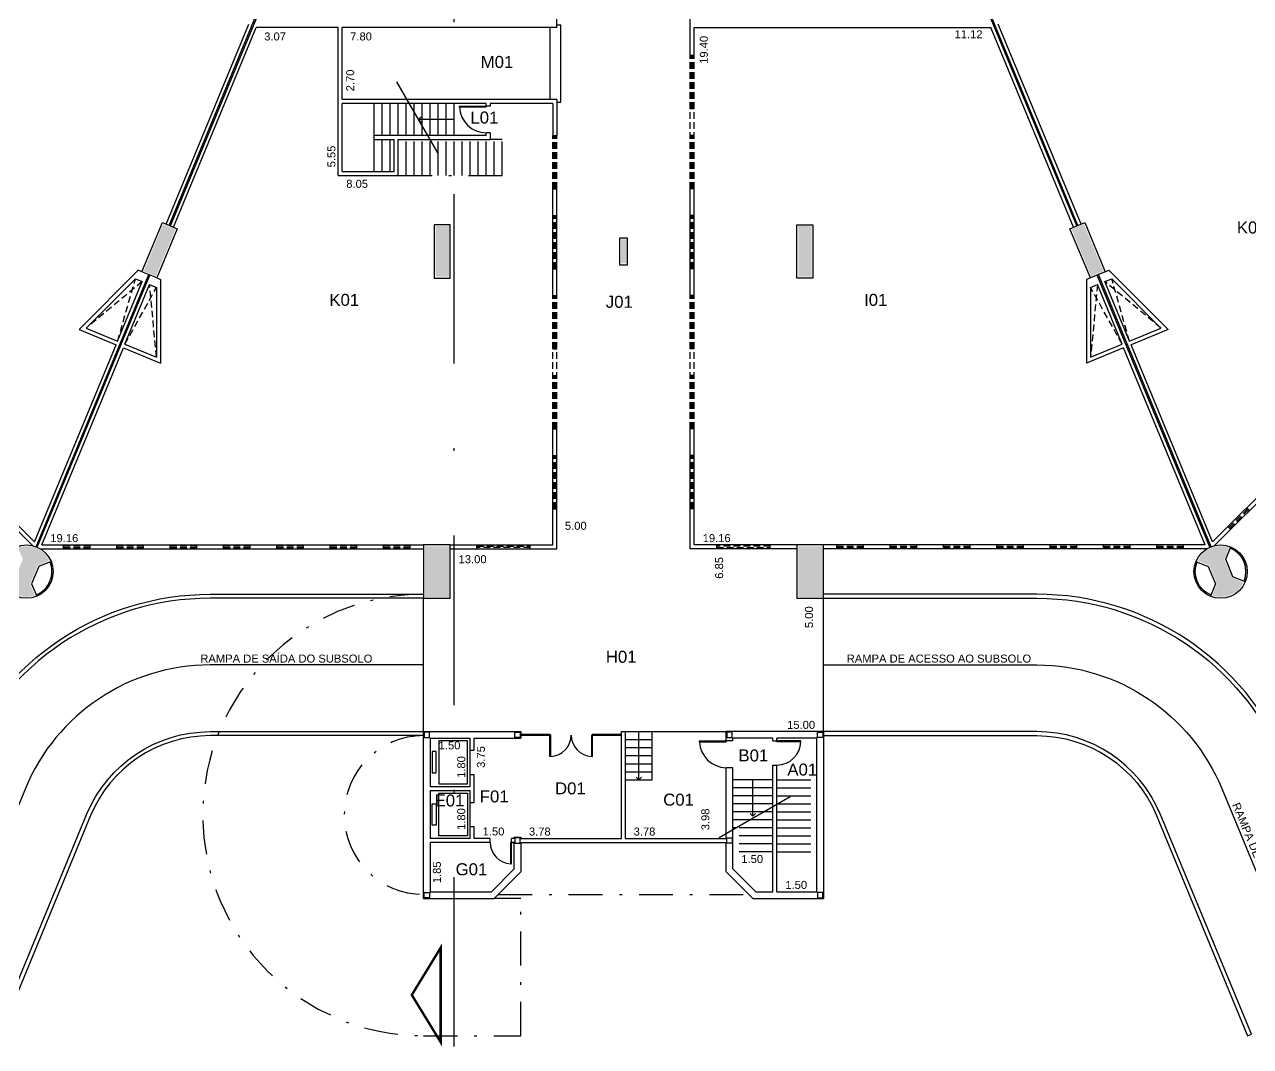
# Model space of a CAD drawing. Extents: x 308 to 539, y -42 to 210.
# Drawn here: x 411.25 to 457.21, y 62.73 to 101.04 of the extents above; entities that cross this region are included whole.
import ezdxf

# ---------------------------------------------------------------- set-up
doc = ezdxf.new("R2010")
doc.units = 0
doc.header["$LTSCALE"] = 2
doc.header["$PDMODE"] = 3
doc.linetypes.add('DASHDOT2', pattern=[12.7, 6.35, -3.175, 0, -3.175])
doc.linetypes.add('HIDDEN', pattern=[0.375, 0.25, -0.125])
doc.layers.get('0').update_dxf_attribs({"linetype": 'CONTINUOUS'})
doc.layers.get('DEFPOINTS').update_dxf_attribs({"linetype": 'CONTINUOUS'})
for name, color, linetype in [('02', 2, 'CONTINUOUS'), ('06', 6, 'CONTINUOUS'), ('DIVISÓRIAS-ARY', 2, 'CONTINUOUS'), ('ESQUADRIA-ALTA-ARY', 7, 'HIDDEN'), ('ESQUADRIA-ARY', 2, 'CONTINUOUS'), ('HACHURAS-ARY', 9, 'CONTINUOUS'), ('INDIC-CORTE-TBS', 4, 'DASHDOT2'), ('INDICAÇÕES-ARY', 2, 'CONTINUOUS'), ('PAREDE-ALTA-ARY', 1, 'CONTINUOUS'), ('PILAR-RED-ARY', 5, 'CONTINUOUS'), ('PILARES-PRINC-ARY', 5, 'CONTINUOUS'), ('PILARES-SECUND-ARY', 5, 'CONTINUOUS'), ('PROJ-COBERTURA-ARY', 7, 'DASHDOT2'), ('RAMPA-ARY', 2, 'CONTINUOUS'), ('RAMPA-INT-ARY', 7, 'CONTINUOUS'), ('RAMPA-PROJ-ARY', 7, 'HIDDEN'), ('TEXTO-PB-COR-ARY', 12, 'CONTINUOUS'), ('TEXTO-PB-COTAS-ARY', 12, 'CONTINUOUS')]:
    doc.layers.add(name, color=color, linetype=linetype)
doc.styles.add('ARIAL', font='arial.ttf', dxfattribs={"height": 0.5})
doc.styles.add('SEM_ESCALA', font='arial.ttf')
doc.dimstyles.new('DIMTIC100-ARY', dxfattribs={"dimtxt": 0.3, "dimasz": 0.12, "dimexe": 0.1, "dimexo": 0.15, "dimgap": 0.1, "dimtad": 1, "dimjust": 1, "dimtoh": 1, "dimrnd": 0.01, "dimzin": 0, "dimdsep": 46, "dimtxsty": 'SEM_ESCALA', "dimblk1": 'NONE', "dimblk2": 'NONE', "dimsah": 1, "dimcen": -0.1, "dimdle": 0.06, "dimse1": 1, "dimse2": 1, "dimsd1": 1, "dimsd2": 1, "dimclrd": 1, "dimclre": 1, "dimclrt": 2, "dimadec": 0, "dimazin": 0, "dimtfac": 1, "dimtix": 1, "dimtmove": 2, "dimatfit": 3, "dimldrblk": 'NONE', "dimfxl": 1, "dimtolj": 1, "dimtzin": 0, "dimarcsym": 0})

# ---------------------------------------------------------------- blocks, each defined once
blk = doc.blocks.new('*D46')
at = {"layer": 'DEFPOINTS', "color": 0, "linetype": 'ByBlock', "ltscale": 0.5}
for p in [(439.456, 68.53), (440.956, 68.53), (440.956, 68.53)]:
    blk.add_point(p, dxfattribs=at)
at = {"color": 2, "linetype": 'ByBlock', "ltscale": 0.5, "insert": (440.181, 68.783), "char_height": 0.3, "attachment_point": 5, "style": 'SEM_ESCALA'}
blk.add_mtext('\\A1;1.50', dxfattribs=at)
blk = doc.blocks.new('_NONE')
at = {"color": 0, "linetype": 'ByBlock', "ltscale": 0.5}
blk.add_circle((0, 0), 0.25, dxfattribs=at)
blk = doc.blocks.new('*D47')
at = {"layer": 'DEFPOINTS', "color": 0, "linetype": 'ByBlock', "ltscale": 0.5}
for p in [(437.806, 68.53), (439.306, 68.53), (439.306, 68.53)]:
    blk.add_point(p, dxfattribs=at)
at = {"color": 2, "linetype": 'ByBlock', "ltscale": 0.5, "insert": (438.531, 68.783), "char_height": 0.3, "attachment_point": 5, "style": 'SEM_ESCALA'}
blk.add_mtext('\\A1;1.50', dxfattribs=at)
blk = doc.blocks.new('*D48')
at = {"layer": 'DEFPOINTS', "color": 0, "linetype": 'ByBlock', "ltscale": 0.5}
for p in [(437.028, 74.505), (437.556, 74.505), (437.556, 70.53)]:
    blk.add_point(p, dxfattribs=at)
at = {"color": 2, "linetype": 'ByBlock', "ltscale": 0.5, "insert": (436.775, 71.24), "char_height": 0.3, "attachment_point": 5, "rotation": 90, "style": 'SEM_ESCALA'}
blk.add_mtext('\\A1;3.98', dxfattribs=at)
blk = doc.blocks.new('*D49')
at = {"layer": 'DEFPOINTS', "color": 0, "linetype": 'ByBlock', "ltscale": 0.5}
for p in [(433.781, 70.53), (437.556, 70.53), (437.556, 70.53)]:
    blk.add_point(p, dxfattribs=at)
at = {"color": 2, "linetype": 'ByBlock', "ltscale": 0.5, "insert": (434.491, 70.784), "char_height": 0.3, "attachment_point": 5, "style": 'SEM_ESCALA'}
blk.add_mtext('\\A1;3.78', dxfattribs=at)
blk = doc.blocks.new('*D50')
at = {"layer": 'DEFPOINTS', "color": 0, "linetype": 'ByBlock', "ltscale": 0.5}
for p in [(429.856, 70.53), (433.631, 70.53), (433.631, 70.53)]:
    blk.add_point(p, dxfattribs=at)
at = {"color": 2, "linetype": 'ByBlock', "ltscale": 0.5, "insert": (430.566, 70.784), "char_height": 0.3, "attachment_point": 5, "style": 'SEM_ESCALA'}
blk.add_mtext('\\A1;3.78', dxfattribs=at)
blk = doc.blocks.new('*D51')
at = {"layer": 'DEFPOINTS', "color": 0, "linetype": 'ByBlock', "ltscale": 0.5}
for p in [(440.206, 79.53), (440.206, 74.53), (440.914, 74.53)]:
    blk.add_point(p, dxfattribs=at)
at = {"color": 2, "linetype": 'ByBlock', "ltscale": 0.5, "insert": (440.661, 78.821), "char_height": 0.3, "attachment_point": 5, "rotation": 90, "style": 'SEM_ESCALA'}
blk.add_mtext('\\A1;5.00', dxfattribs=at)
blk = doc.blocks.new('*D52')
at = {"layer": 'DEFPOINTS', "color": 0, "linetype": 'ByBlock', "ltscale": 0.5}
for p in [(436.206, 81.38), (436.206, 74.53), (437.546, 74.53)]:
    blk.add_point(p, dxfattribs=at)
at = {"color": 2, "linetype": 'ByBlock', "ltscale": 0.5, "insert": (437.293, 80.669), "char_height": 0.3, "attachment_point": 5, "rotation": 90, "style": 'SEM_ESCALA'}
blk.add_mtext('\\A1;6.85', dxfattribs=at)
blk = doc.blocks.new('*D53')
at = {"layer": 'DEFPOINTS', "color": 0, "linetype": 'ByBlock', "ltscale": 0.5}
for p in [(440.206, 80.74), (427.206, 79.53), (440.206, 79.53)]:
    blk.add_point(p, dxfattribs=at)
at = {"color": 2, "linetype": 'ByBlock', "ltscale": 0.5, "insert": (428.047, 80.993), "char_height": 0.3, "attachment_point": 5, "style": 'SEM_ESCALA'}
blk.add_mtext('\\A1;13.00', dxfattribs=at)
blk = doc.blocks.new('*D54')
at = {"layer": 'DEFPOINTS', "color": 0, "linetype": 'ByBlock', "ltscale": 0.5}
for p in [(426.206, 74.53), (426.206, 74.53), (441.206, 74.53)]:
    blk.add_point(p, dxfattribs=at)
at = {"color": 2, "linetype": 'ByBlock', "ltscale": 0.5, "insert": (440.365, 74.783), "char_height": 0.3, "attachment_point": 5, "style": 'SEM_ESCALA'}
blk.add_mtext('\\A1;15.00', dxfattribs=at)
blk = doc.blocks.new('*D55')
at = {"layer": 'DEFPOINTS', "color": 0, "linetype": 'ByBlock', "ltscale": 0.5}
for p in [(436.206, 81.991), (431.206, 81.38), (436.206, 81.38)]:
    blk.add_point(p, dxfattribs=at)
at = {"color": 2, "linetype": 'ByBlock', "ltscale": 0.5, "insert": (431.915, 82.245), "char_height": 0.3, "attachment_point": 5, "style": 'SEM_ESCALA'}
blk.add_mtext('\\A1;5.00', dxfattribs=at)
blk = doc.blocks.new('*D56')
at = {"layer": 'DEFPOINTS', "color": 0, "linetype": 'ByBlock', "ltscale": 0.5}
for p in [(436.356, 81.53), (455.517, 81.53), (455.517, 81.53)]:
    blk.add_point(p, dxfattribs=at)
at = {"color": 2, "linetype": 'ByBlock', "ltscale": 0.5, "insert": (437.198, 81.783), "char_height": 0.3, "attachment_point": 5, "style": 'SEM_ESCALA'}
blk.add_mtext('\\A1;19.16', dxfattribs=at)
blk = doc.blocks.new('*D57')
at = {"layer": 'DEFPOINTS', "color": 0, "linetype": 'ByBlock', "ltscale": 0.5}
for p in [(436.356, 100.93), (436.356, 81.53), (436.972, 81.53)]:
    blk.add_point(p, dxfattribs=at)
at = {"color": 2, "linetype": 'ByBlock', "ltscale": 0.5, "insert": (436.718, 100.089), "char_height": 0.3, "attachment_point": 5, "rotation": 90, "style": 'SEM_ESCALA'}
blk.add_mtext('\\A1;19.40', dxfattribs=at)
blk = doc.blocks.new('*D58')
at = {"layer": 'DEFPOINTS', "color": 0, "linetype": 'ByBlock', "ltscale": 0.5}
for p in [(436.356, 100.93), (447.481, 100.93), (436.356, 100.419)]:
    blk.add_point(p, dxfattribs=at)
at = {"color": 2, "linetype": 'ByBlock', "ltscale": 0.5, "insert": (446.641, 100.669), "char_height": 0.3, "attachment_point": 5, "style": 'SEM_ESCALA'}
blk.add_mtext('\\A1;11.12', dxfattribs=at)
blk = doc.blocks.new('*D59')
at = {"layer": 'DEFPOINTS', "color": 0, "linetype": 'ByBlock', "ltscale": 0.5}
for p in [(423.156, 100.93), (423.712, 100.93), (423.156, 98.23)]:
    blk.add_point(p, dxfattribs=at)
at = {"color": 2, "linetype": 'ByBlock', "ltscale": 0.5, "insert": (423.459, 98.942), "char_height": 0.3, "attachment_point": 5, "rotation": 90, "style": 'SEM_ESCALA'}
blk.add_mtext('\\A1;2.70', dxfattribs=at)
blk = doc.blocks.new('*D60')
at = {"layer": 'DEFPOINTS', "color": 0, "linetype": 'ByBlock', "ltscale": 0.5}
for p in [(423.006, 100.93), (423.006, 100.93), (423.006, 95.38)]:
    blk.add_point(p, dxfattribs=at)
at = {"color": 2, "linetype": 'ByBlock', "ltscale": 0.5, "insert": (422.754, 96.091), "char_height": 0.3, "attachment_point": 5, "rotation": 90, "style": 'SEM_ESCALA'}
blk.add_mtext('\\A1;5.55', dxfattribs=at)
blk = doc.blocks.new('*D61')
at = {"layer": 'DEFPOINTS', "color": 0, "linetype": 'ByBlock', "ltscale": 0.5}
for p in [(419.931, 100.93), (423.006, 100.93), (423.006, 100.335)]:
    blk.add_point(p, dxfattribs=at)
at = {"color": 2, "linetype": 'ByBlock', "ltscale": 0.5, "insert": (420.641, 100.589), "char_height": 0.3, "attachment_point": 5, "style": 'SEM_ESCALA'}
blk.add_mtext('\\A1;3.07', dxfattribs=at)
blk = doc.blocks.new('*D62')
at = {"layer": 'DEFPOINTS', "color": 0, "linetype": 'ByBlock', "ltscale": 0.5}
for p in [(423.156, 100.93), (430.956, 100.93), (430.956, 100.335)]:
    blk.add_point(p, dxfattribs=at)
at = {"color": 2, "linetype": 'ByBlock', "ltscale": 0.5, "insert": (423.864, 100.589), "char_height": 0.3, "attachment_point": 5, "style": 'SEM_ESCALA'}
blk.add_mtext('\\A1;7.80', dxfattribs=at)
blk = doc.blocks.new('*D63')
at = {"layer": 'DEFPOINTS', "color": 0, "linetype": 'ByBlock', "ltscale": 0.5}
for p in [(423.006, 95.38), (431.056, 95.38), (431.056, 94.811)]:
    blk.add_point(p, dxfattribs=at)
at = {"color": 2, "linetype": 'ByBlock', "ltscale": 0.5, "insert": (423.717, 95.064), "char_height": 0.3, "attachment_point": 5, "style": 'SEM_ESCALA'}
blk.add_mtext('\\A1;8.05', dxfattribs=at)
blk = doc.blocks.new('*D64')
at = {"layer": 'DEFPOINTS', "color": 0, "linetype": 'ByBlock', "ltscale": 0.5}
for p in [(411.896, 81.53), (431.056, 81.53), (431.056, 81.53)]:
    blk.add_point(p, dxfattribs=at)
at = {"color": 2, "linetype": 'ByBlock', "ltscale": 0.5, "insert": (412.737, 81.783), "char_height": 0.3, "attachment_point": 5, "style": 'SEM_ESCALA'}
blk.add_mtext('\\A1;19.16', dxfattribs=at)
blk = doc.blocks.new('*D129')
at = {"layer": 'DEFPOINTS', "color": 0, "linetype": 'ByBlock', "ltscale": 0.5}
for p in [(416.608, 63.689), (416.608, 59.939), (416.608, 59.939)]:
    blk.add_point(p, dxfattribs=at)
at = {"color": 2, "linetype": 'ByBlock', "ltscale": 0.5, "insert": (416.355, 62.979), "char_height": 0.3, "attachment_point": 5, "rotation": 90, "style": 'SEM_ESCALA'}
blk.add_mtext('\\A1;3.75', dxfattribs=at)
blk = doc.blocks.new('*D128')
at = {"layer": 'DEFPOINTS', "color": 0, "linetype": 'ByBlock', "ltscale": 0.5}
for p in [(415.871, 61.727), (415.871, 59.927), (415.871, 59.927)]:
    blk.add_point(p, dxfattribs=at)
at = {"color": 2, "linetype": 'ByBlock', "ltscale": 0.5, "insert": (415.618, 60.651), "char_height": 0.3, "attachment_point": 5, "rotation": 90, "style": 'SEM_ESCALA'}
blk.add_mtext('\\A1;1.80', dxfattribs=at)
blk = doc.blocks.new('*D130')
at = {"layer": 'DEFPOINTS', "color": 0, "linetype": 'ByBlock', "ltscale": 0.5}
for p in [(414.958, 59.777), (414.958, 57.927), (414.958, 57.927)]:
    blk.add_point(p, dxfattribs=at)
at = {"color": 2, "linetype": 'ByBlock', "ltscale": 0.5, "insert": (414.705, 58.653), "char_height": 0.3, "attachment_point": 5, "rotation": 90, "style": 'SEM_ESCALA'}
blk.add_mtext('\\A1;1.85', dxfattribs=at)
blk = doc.blocks.new('*D126')
at = {"layer": 'DEFPOINTS', "color": 0, "linetype": 'ByBlock', "ltscale": 0.5}
for p in [(414.451, 63.158), (415.951, 62.649), (414.451, 60.749)]:
    blk.add_point(p, dxfattribs=at)
at = {"color": 2, "linetype": 'ByBlock', "ltscale": 0.5, "insert": (415.176, 63.411), "char_height": 0.3, "attachment_point": 5, "style": 'SEM_ESCALA'}
blk.add_mtext('\\A1;1.50', dxfattribs=at)
blk = doc.blocks.new('*D127')
at = {"layer": 'DEFPOINTS', "color": 0, "linetype": 'ByBlock', "ltscale": 0.5}
for p in [(415.871, 63.677), (415.871, 61.877), (415.871, 61.877)]:
    blk.add_point(p, dxfattribs=at)
at = {"color": 2, "linetype": 'ByBlock', "ltscale": 0.5, "insert": (415.618, 62.601), "char_height": 0.3, "attachment_point": 5, "rotation": 90, "style": 'SEM_ESCALA'}
blk.add_mtext('\\A1;1.80', dxfattribs=at)
blk = doc.blocks.new('*D131')
at = {"layer": 'DEFPOINTS', "color": 0, "linetype": 'ByBlock', "ltscale": 0.5}
for p in [(426.456, 73.761), (427.956, 73.253), (426.456, 71.353)]:
    blk.add_point(p, dxfattribs=at)
at = {"color": 2, "linetype": 'ByBlock', "ltscale": 0.5, "insert": (427.181, 74.014), "char_height": 0.3, "attachment_point": 5, "style": 'SEM_ESCALA'}
blk.add_mtext('\\A1;1.50', dxfattribs=at)

msp = doc.modelspace()

# ---------------------------------------------------------------- hatches: boundary and pattern name
at = {"layer": 'HACHURAS-ARY', "ltscale": 0.5}
for points in [[(416.903, 93.357), (416.441, 93.548), (415.714, 91.793), (416.176, 91.602)], [(427.156, 93.48), (426.656, 93.48), (426.656, 91.58), (427.156, 91.58)], [(440.756, 93.48), (440.256, 93.48), (440.256, 91.58), (440.756, 91.58)], [(450.971, 93.548), (450.51, 93.357), (451.237, 91.602), (451.699, 91.793)], [(433.806, 92.98), (433.606, 92.98), (433.606, 92.08), (433.806, 92.08)], [(411.743, 80.76), (412.176, 80.939, 0.383694), (411.002, 81.426), (411.182, 80.992), (410.895, 80.301), (410.462, 80.121, 0.383694), (411.636, 79.635), (411.456, 80.068)], [(427.156, 81.48), (426.256, 81.48), (426.256, 79.58), (427.156, 79.58)], [(441.156, 81.48), (440.256, 81.48), (440.256, 79.58), (441.156, 79.58)], [(456.23, 80.992), (456.41, 81.426, 0.383694), (455.236, 80.939), (455.669, 80.76), (455.956, 80.068), (455.776, 79.635, 0.383694), (456.95, 80.121), (456.517, 80.301)]]:
    msp.add_hatch(color=256, dxfattribs=at).paths.add_polyline_path(points)

# ---------------------------------------------------------------- linework, layer by layer
at = {"layer": '02'}
for p, q in [((427.956, 72.93), (427.956, 73.83)), ((427.956, 70.98), (427.956, 71.88))]:
    msp.add_line(p, q, dxfattribs=at)
for points in [[(426.781, 72.58), (427.856, 72.58), (427.856, 74.181), (426.781, 74.181)], [(426.531, 72.981), (426.681, 72.981), (426.681, 73.781), (426.531, 73.781)], [(426.781, 72.23), (427.856, 72.23), (427.856, 70.63), (426.781, 70.63)], [(426.531, 71.83), (426.681, 71.83), (426.681, 71.03), (426.531, 71.03)]]:
    msp.add_lwpolyline(points, close=True, dxfattribs=at)
at = {"layer": '06', "ltscale": 0.5}
for p, q in [((426.022, 97.479), (426.121, 97.578)), ((426.022, 97.479), (426.121, 97.38)), ((434.281, 72.73), (434.182, 72.829)), ((434.281, 72.73), (434.38, 72.829)), ((438.556, 71.357), (438.457, 71.456)), ((438.556, 71.357), (438.655, 71.456))]:
    msp.add_line(p, q, dxfattribs=at)
at = {"layer": 'DIVISÓRIAS-ARY'}
for p, q in [((430.956, 98.23), (430.956, 100.93)), ((431.206, 101.03), (431.356, 101.03)), ((431.356, 98.13), (431.356, 101.03)), ((427.557, 97.98), (428.556, 97.98)), ((427.557, 97.95), (427.557, 97.98)), ((427.557, 97.95), (428.556, 97.95)), ((428.556, 97.95), (428.556, 97.98)), ((431.206, 98.13), (431.356, 98.13)), ((430.944, 73.601), (430.944, 74.43)), ((430.974, 74.4), (430.944, 74.4)), ((430.974, 73.601), (430.974, 74.4)), ((432.514, 73.601), (432.514, 74.4)), ((432.514, 74.4), (432.544, 74.4)), ((432.544, 73.601), (432.544, 74.43)), ((436.557, 74.18), (437.556, 74.18)), ((436.557, 74.15), (436.557, 74.18)), ((436.557, 74.15), (437.556, 74.15)), ((437.556, 74.15), (437.556, 74.18)), ((440.356, 74.18), (439.456, 74.18)), ((439.456, 74.15), (439.456, 74.18)), ((440.356, 74.15), (439.456, 74.15)), ((440.356, 74.15), (440.356, 74.18)), ((430.974, 73.601), (430.944, 73.601)), ((432.514, 73.601), (432.544, 73.601)), ((429.476, 70.38), (429.506, 70.38)), ((429.476, 69.581), (429.476, 70.38)), ((429.506, 69.581), (429.506, 70.38)), ((429.476, 69.581), (429.506, 69.581))]:
    msp.add_line(p, q, dxfattribs=at)
at = {"layer": 'DIVISÓRIAS-ARY', "color": 7, "ltscale": 0.5}
for centre, radius, start, end in [((428.556, 97.98), 1, 181.7191, 270), ((430.944, 74.4), 0.8, 272.1491, 360), ((432.544, 74.4), 0.8, 180, 267.8509), ((437.556, 74.18), 1, 181.7191, 270), ((439.456, 74.18), 0.9, 270, 358.0898), ((429.506, 70.38), 0.8, 180, 267.8509)]:
    msp.add_arc(centre, radius, start, end, dxfattribs=at)
at = {"layer": 'ESQUADRIA-ALTA-ARY', "ltscale": 0.5}
for p, q in [((436.206, 94.88), (436.206, 99.88)), ((436.256, 97.88), (436.256, 99.88)), ((436.306, 97.88), (436.306, 99.88)), ((436.356, 94.88), (436.356, 99.88)), ((436.356, 97.88), (436.206, 97.88)), ((431.056, 94.88), (431.056, 96.88)), ((431.106, 94.88), (431.106, 96.88)), ((431.156, 94.88), (431.156, 96.88)), ((431.206, 94.88), (431.206, 96.88)), ((436.356, 96.88), (436.206, 96.88)), ((436.256, 94.88), (436.256, 96.88)), ((436.306, 94.88), (436.306, 96.88)), ((431.056, 93.88), (431.206, 93.88)), ((431.106, 91.88), (431.106, 93.88)), ((431.156, 91.88), (431.156, 93.88)), ((436.356, 93.88), (436.206, 93.88)), ((436.256, 91.88), (436.256, 93.88)), ((436.306, 91.88), (436.306, 93.88)), ((431.056, 91.88), (431.206, 91.88)), ((436.356, 91.88), (436.206, 91.88)), ((431.056, 85.88), (431.056, 90.88)), ((431.106, 88.88), (431.106, 90.88)), ((431.156, 88.88), (431.156, 90.88)), ((431.206, 85.88), (431.206, 90.88)), ((436.206, 85.88), (436.206, 90.88)), ((436.256, 88.88), (436.256, 90.88)), ((436.306, 88.88), (436.306, 90.88)), ((436.356, 85.88), (436.356, 90.88)), ((431.056, 88.88), (431.206, 88.88)), ((436.356, 88.88), (436.206, 88.88)), ((431.056, 87.88), (431.206, 87.88)), ((431.106, 85.88), (431.106, 87.88)), ((431.156, 85.88), (431.156, 87.88)), ((436.356, 87.88), (436.206, 87.88)), ((436.256, 85.88), (436.256, 87.88)), ((436.306, 85.88), (436.306, 87.88)), ((431.056, 84.88), (431.206, 84.88)), ((431.106, 82.88), (431.106, 84.88)), ((431.156, 82.88), (431.156, 84.88)), ((436.356, 84.88), (436.206, 84.88)), ((436.256, 82.88), (436.256, 84.88)), ((436.306, 82.88), (436.306, 84.88)), ((431.056, 82.88), (431.206, 82.88)), ((436.356, 82.88), (436.206, 82.88)), ((457.109, 82.89), (456.402, 82.183)), ((456.437, 82.147), (457.145, 82.854)), ((457.18, 82.819), (457.074, 82.925)), ((456.473, 82.112), (456.367, 82.218)), ((412.706, 81.38), (412.706, 81.53)), ((413.706, 81.48), (412.706, 81.48)), ((412.706, 81.43), (413.706, 81.43)), ((413.706, 81.38), (413.706, 81.53)), ((414.706, 81.38), (414.706, 81.53)), ((415.706, 81.48), (414.706, 81.48)), ((414.706, 81.43), (415.706, 81.43)), ((415.706, 81.38), (415.706, 81.53)), ((416.706, 81.38), (416.706, 81.53)), ((417.706, 81.48), (416.706, 81.48)), ((416.706, 81.43), (417.706, 81.43)), ((417.706, 81.38), (417.706, 81.53)), ((418.706, 81.38), (418.706, 81.53)), ((419.706, 81.48), (418.706, 81.48)), ((418.706, 81.43), (419.706, 81.43)), ((419.706, 81.38), (419.706, 81.53)), ((420.706, 81.38), (420.706, 81.53)), ((421.706, 81.48), (420.706, 81.48)), ((420.706, 81.43), (421.706, 81.43)), ((421.706, 81.38), (421.706, 81.53)), ((422.706, 81.38), (422.706, 81.53)), ((423.706, 81.48), (422.706, 81.48)), ((422.706, 81.43), (423.706, 81.43)), ((423.706, 81.38), (423.706, 81.53)), ((424.706, 81.38), (424.706, 81.53)), ((425.706, 81.48), (424.706, 81.48)), ((424.706, 81.43), (425.706, 81.43)), ((425.706, 81.38), (425.706, 81.53)), ((428.206, 81.38), (428.206, 81.53)), ((428.206, 81.48), (430.206, 81.48)), ((430.206, 81.43), (428.206, 81.43)), ((430.206, 81.38), (430.206, 81.53)), ((437.206, 81.38), (437.206, 81.53)), ((439.206, 81.48), (437.206, 81.48)), ((437.206, 81.43), (439.206, 81.43)), ((439.206, 81.38), (439.206, 81.53)), ((441.706, 81.38), (441.706, 81.53)), ((441.706, 81.48), (442.706, 81.48)), ((442.706, 81.43), (441.706, 81.43)), ((442.706, 81.38), (442.706, 81.53)), ((443.706, 81.38), (443.706, 81.53)), ((443.706, 81.48), (444.706, 81.48)), ((444.706, 81.43), (443.706, 81.43)), ((444.706, 81.38), (444.706, 81.53)), ((445.706, 81.38), (445.706, 81.53)), ((445.706, 81.48), (446.706, 81.48)), ((446.706, 81.43), (445.706, 81.43)), ((446.706, 81.38), (446.706, 81.53)), ((447.706, 81.38), (447.706, 81.53)), ((447.706, 81.48), (448.706, 81.48)), ((448.706, 81.43), (447.706, 81.43)), ((448.706, 81.38), (448.706, 81.53)), ((449.706, 81.38), (449.706, 81.53)), ((449.706, 81.48), (450.706, 81.48)), ((450.706, 81.43), (449.706, 81.43)), ((450.706, 81.38), (450.706, 81.53)), ((451.706, 81.38), (451.706, 81.53)), ((451.706, 81.48), (452.706, 81.48)), ((452.706, 81.43), (451.706, 81.43)), ((452.706, 81.38), (452.706, 81.53)), ((453.706, 81.38), (453.706, 81.53)), ((453.706, 81.48), (454.706, 81.48)), ((454.706, 81.43), (453.706, 81.43)), ((454.706, 81.38), (454.706, 81.53))]:
    msp.add_line(p, q, dxfattribs=at)
at = {"layer": 'ESQUADRIA-ARY', "ltscale": 0.5}
for p, q in [((429.856, 74.43), (430.944, 74.43)), ((429.856, 74.4), (430.944, 74.4)), ((432.544, 74.43), (433.631, 74.43)), ((432.544, 74.4), (433.631, 74.4))]:
    msp.add_line(p, q, dxfattribs=at)
at = {"layer": 'INDIC-CORTE-TBS', "ltscale": 0.5}
msp.add_line((427.35, 62.729), (427.35, 206.296), dxfattribs=at)
at = {"layer": 'INDIC-CORTE-TBS', "linetype": 'Continuous', "ltscale": 0.5, "const_width": 0.0899}
msp.add_lwpolyline([(426.85, 66.432), (425.767, 64.66), (426.85, 62.889)], close=True, dxfattribs=at)
at = {"layer": 'INDICAÇÕES-ARY'}
for p, q in [((425.188, 98.895), (426.726, 96.23)), ((437.292, 70.562), (439.956, 72.101))]:
    msp.add_line(p, q, dxfattribs=at)
at = {"layer": 'INDICAÇÕES-ARY', "ltscale": 0.5}
for p, q in [((427.356, 97.48), (426.023, 97.48)), ((434.281, 72.73), (434.281, 74.53)), ((438.556, 71.357), (438.556, 72.73))]:
    msp.add_line(p, q, dxfattribs=at)
at = {"layer": 'PAREDE-ALTA-ARY'}
for p, q in [((416.668, 93.508), (421.048, 104.084)), ((416.714, 93.489), (421.095, 104.065)), ((450.698, 93.489), (446.318, 104.065)), ((450.744, 93.508), (446.364, 104.084)), ((431.206, 100.93), (431.206, 103.78)), ((436.206, 99.88), (436.206, 103.78)), ((416.552, 93.556), (419.654, 101.045)), ((416.83, 93.441), (419.931, 100.93)), ((423.006, 100.93), (419.931, 100.93)), ((423.006, 95.38), (423.006, 100.93)), ((423.156, 98.23), (423.156, 100.93)), ((431.206, 100.93), (423.156, 100.93)), ((436.356, 99.88), (436.356, 100.93)), ((436.356, 100.93), (447.481, 100.93)), ((450.583, 93.441), (447.481, 100.93)), ((450.86, 93.556), (447.758, 101.045)), ((436.356, 99.88), (436.206, 99.88)), ((431.206, 98.23), (423.156, 98.23)), ((423.156, 95.53), (423.156, 98.08)), ((428.556, 98.08), (423.156, 98.08)), ((428.556, 97.98), (428.556, 98.08)), ((428.706, 97.98), (428.556, 97.98)), ((428.706, 98.08), (428.706, 97.98)), ((431.056, 98.08), (428.706, 98.08)), ((431.056, 98.08), (431.056, 96.88)), ((431.206, 98.23), (431.206, 96.88)), ((428.556, 96.88), (424.356, 96.88)), ((424.356, 96.73), (424.356, 96.88)), ((424.356, 96.73), (425.106, 96.73)), ((425.106, 95.53), (425.106, 96.73)), ((425.256, 96.73), (428.706, 96.73)), ((425.256, 95.38), (425.256, 96.73)), ((428.556, 96.88), (428.556, 96.98)), ((428.706, 96.98), (428.556, 96.98)), ((428.706, 96.98), (428.706, 96.73)), ((431.056, 96.88), (431.206, 96.88)), ((423.006, 95.38), (425.256, 95.38)), ((423.156, 95.53), (425.106, 95.53)), ((431.056, 90.88), (431.056, 94.88)), ((431.056, 94.88), (431.206, 94.88)), ((431.206, 90.88), (431.206, 94.88)), ((436.206, 90.88), (436.206, 94.88)), ((436.356, 94.88), (436.206, 94.88)), ((436.356, 90.88), (436.356, 94.88)), ((401.394, 91.658), (411.548, 81.504)), ((411.619, 81.645), (401.5, 91.764)), ((411.679, 81.463), (415.902, 91.661)), ((411.725, 81.444), (415.949, 91.642)), ((415.508, 91.824), (413.292, 89.607)), ((415.404, 91.507), (413.557, 89.66)), ((415.404, 91.507), (415.66, 91.401)), ((415.648, 91.766), (415.508, 91.824)), ((416.203, 91.536), (416.343, 91.478)), ((416.343, 91.478), (416.343, 88.344)), ((451.21, 91.536), (451.069, 91.478)), ((451.069, 91.478), (451.069, 88.344)), ((455.687, 81.444), (451.464, 91.642)), ((455.734, 81.463), (451.51, 91.661)), ((451.753, 91.401), (452.009, 91.507)), ((451.764, 91.766), (451.904, 91.824)), ((451.904, 91.824), (454.121, 89.607)), ((452.009, 91.507), (453.856, 89.66)), ((455.794, 81.645), (465.913, 91.764)), ((466.019, 91.658), (455.865, 81.504)), ((414.736, 89.171), (415.66, 91.401)), ((415.013, 89.057), (415.937, 91.286)), ((415.937, 91.286), (416.193, 91.18)), ((416.193, 91.18), (416.193, 88.568)), ((451.219, 91.18), (451.475, 91.286)), ((451.219, 91.18), (451.219, 88.568)), ((452.399, 89.057), (451.475, 91.286)), ((452.676, 89.171), (451.753, 91.401)), ((431.056, 90.88), (431.206, 90.88)), ((436.356, 90.88), (436.206, 90.88)), ((413.557, 89.66), (414.736, 89.171)), ((452.676, 89.171), (453.856, 89.66)), ((413.292, 89.607), (414.679, 89.033)), ((454.121, 89.607), (452.734, 89.033)), ((411.619, 81.645), (414.679, 89.033)), ((411.896, 81.53), (414.956, 88.918)), ((414.956, 88.918), (416.343, 88.344)), ((415.013, 89.057), (416.193, 88.568)), ((452.456, 88.918), (451.069, 88.344)), ((451.219, 88.568), (452.399, 89.057)), ((455.517, 81.53), (452.456, 88.918)), ((455.794, 81.645), (452.734, 89.033)), ((431.056, 81.53), (431.056, 85.88)), ((431.056, 85.88), (431.206, 85.88)), ((431.206, 81.38), (431.206, 85.88)), ((436.206, 81.38), (436.206, 85.88)), ((436.356, 85.88), (436.206, 85.88)), ((436.356, 81.53), (436.356, 85.88)), ((411.846, 81.38), (426.206, 81.38)), ((411.896, 81.53), (426.206, 81.53)), ((427.206, 81.53), (431.056, 81.53)), ((427.206, 81.38), (431.206, 81.38)), ((440.206, 81.38), (436.206, 81.38)), ((440.206, 81.53), (436.356, 81.53)), ((455.517, 81.53), (441.206, 81.53)), ((455.566, 81.38), (441.206, 81.38)), ((426.206, 68.28), (426.206, 74.53)), ((426.206, 74.53), (429.856, 74.53)), ((429.856, 74.53), (429.856, 74.28)), ((441.206, 74.53), (437.556, 74.53)), ((437.556, 74.18), (437.556, 74.53)), ((441.206, 74.53), (441.206, 68.28)), ((426.456, 74.28), (426.456, 72.48)), ((426.456, 74.28), (427.956, 74.28)), ((427.956, 73.83), (427.956, 74.28)), ((428.106, 74.28), (429.856, 74.28)), ((428.106, 73.83), (428.106, 74.28)), ((437.806, 74.18), (437.556, 74.18)), ((437.806, 74.18), (437.806, 74.28)), ((439.306, 74.28), (437.806, 74.28)), ((439.306, 74.18), (439.306, 74.28)), ((439.306, 74.18), (439.456, 74.18)), ((439.456, 74.18), (439.456, 74.28)), ((440.956, 74.28), (439.456, 74.28)), ((440.956, 68.53), (440.956, 74.28)), ((427.956, 73.83), (428.106, 73.83)), ((428.106, 73.83), (428.106, 73.98)), ((437.806, 73.18), (437.556, 73.18)), ((437.556, 70.53), (437.556, 73.18)), ((437.806, 69.384), (437.806, 73.18)), ((439.306, 68.53), (439.306, 73.28)), ((439.306, 73.28), (439.456, 73.28)), ((439.456, 68.53), (439.456, 73.28)), ((427.956, 72.48), (427.956, 72.93)), ((427.956, 72.93), (428.106, 72.93)), ((428.106, 71.88), (428.106, 72.93)), ((428.106, 71.88), (428.106, 72.93)), ((426.456, 72.48), (427.956, 72.48)), ((426.456, 72.33), (426.456, 70.53)), ((426.456, 72.33), (427.956, 72.33)), ((427.956, 71.88), (427.956, 72.33)), ((427.956, 71.88), (428.106, 71.88)), ((427.956, 70.53), (427.956, 70.98)), ((427.956, 70.98), (428.106, 70.98)), ((428.106, 70.53), (428.106, 70.98)), ((427.956, 70.53), (426.456, 70.53)), ((426.456, 70.38), (426.456, 68.53)), ((428.706, 70.38), (426.456, 70.38)), ((428.706, 70.53), (428.106, 70.53)), ((428.706, 70.38), (428.706, 70.53)), ((429.606, 70.53), (429.506, 70.53)), ((429.506, 70.38), (429.506, 70.53)), ((429.506, 70.38), (429.606, 70.38)), ((429.606, 70.38), (429.506, 70.38)), ((429.606, 70.58), (429.856, 70.58)), ((429.606, 70.53), (429.606, 70.58)), ((429.606, 69.384), (429.606, 70.38)), ((429.856, 70.58), (429.856, 70.53)), ((429.856, 70.53), (433.631, 70.53)), ((429.856, 70.38), (437.556, 70.38)), ((429.856, 70.38), (429.856, 69.28)), ((433.781, 70.53), (437.556, 70.53)), ((437.556, 69.28), (437.556, 70.38)), ((429.606, 69.384), (428.753, 68.53)), ((428.856, 68.28), (429.856, 69.28)), ((437.556, 69.28), (438.556, 68.28)), ((437.806, 69.384), (438.66, 68.53)), ((426.456, 68.53), (428.753, 68.53)), ((438.66, 68.53), (439.306, 68.53)), ((439.456, 68.53), (440.956, 68.53)), ((426.206, 68.28), (428.856, 68.28)), ((438.556, 68.28), (441.206, 68.28))]:
    msp.add_line(p, q, dxfattribs=at)
at = {"layer": 'PAREDE-ALTA-ARY', "ltscale": 0.5}
for p, q in [((433.631, 70.53), (433.631, 74.53)), ((433.631, 74.53), (433.781, 74.53)), ((433.781, 70.53), (433.781, 74.53))]:
    msp.add_line(p, q, dxfattribs=at)
at = {"layer": 'PILAR-RED-ARY'}
for points in [[(457.017, 80.148), (456.555, 80.339), (456.284, 80.992), (456.476, 81.454)], [(412.243, 80.913), (411.781, 80.722), (411.51, 80.068), (411.702, 79.606)], [(455.169, 80.913), (455.631, 80.722), (455.902, 80.068), (455.71, 79.606)]]:
    msp.add_lwpolyline(points, dxfattribs=at)
for points in [[(411.683, 79.653, 0.414214), (412.197, 80.894, 0.414214)], [(455.73, 79.653, -0.414214), (455.215, 80.894, -0.414214)]]:
    msp.add_lwpolyline(points, format="xyb", dxfattribs=at)
for centre in [(411.319, 80.53), (456.093, 80.53)]:
    msp.add_circle(centre, 1, dxfattribs=at)
msp.add_arc((456.093, 80.53), 0.95, 337.5, 67.5, dxfattribs=at)
at = {"layer": 'PILARES-PRINC-ARY'}
for points in [[(416.203, 91.536), (415.648, 91.766), (416.414, 93.614), (416.968, 93.384)], [(426.606, 91.53), (427.206, 91.53), (427.206, 93.53), (426.606, 93.53)], [(440.806, 91.53), (440.206, 91.53), (440.206, 93.53), (440.806, 93.53)], [(451.764, 91.766), (451.21, 91.536), (450.444, 93.384), (450.998, 93.614)], [(433.856, 92.03), (433.856, 93.03), (433.556, 93.03), (433.556, 92.03)], [(426.206, 79.53), (427.206, 79.53), (427.206, 81.53), (426.206, 81.53)], [(440.206, 79.53), (441.206, 79.53), (441.206, 81.53), (440.206, 81.53)]]:
    msp.add_lwpolyline(points, close=True, dxfattribs=at)
at = {"layer": 'PILARES-SECUND-ARY'}
for points in [[(426.431, 74.505), (426.231, 74.505), (426.231, 74.305), (426.431, 74.305)], [(429.631, 74.505), (429.831, 74.505), (429.831, 74.305), (429.631, 74.305)], [(437.781, 74.505), (437.581, 74.505), (437.581, 74.305), (437.781, 74.305)], [(440.981, 74.505), (441.181, 74.505), (441.181, 74.305), (440.981, 74.305)], [(429.631, 70.355), (429.831, 70.355), (429.831, 70.555), (429.631, 70.555)], [(437.781, 70.355), (437.581, 70.355), (437.581, 70.555), (437.781, 70.555)], [(426.431, 68.305), (426.231, 68.305), (426.231, 68.505), (426.431, 68.505)], [(440.981, 68.305), (441.181, 68.305), (441.181, 68.505), (440.981, 68.505)]]:
    msp.add_lwpolyline(points, close=True, dxfattribs=at)
at = {"layer": 'PROJ-COBERTURA-ARY', "ltscale": 0.1}
for p, q in [((425.556, 95.38), (425.556, 96.73)), ((425.856, 95.38), (425.856, 96.73)), ((426.156, 95.38), (426.156, 96.73)), ((426.456, 95.38), (426.456, 96.73)), ((426.756, 95.38), (426.756, 96.73)), ((427.056, 95.38), (427.056, 96.73)), ((427.356, 95.38), (427.356, 96.73)), ((427.656, 95.38), (427.656, 96.73)), ((427.956, 95.38), (427.956, 96.73)), ((428.256, 95.38), (428.256, 96.73)), ((428.556, 95.38), (428.556, 96.73)), ((429.156, 96.73), (428.706, 96.73)), ((428.856, 95.38), (428.856, 96.73)), ((429.156, 95.38), (429.156, 96.73)), ((425.256, 95.38), (429.156, 95.38)), ((429.856, 68.28), (428.856, 68.28)), ((429.006, 68.43), (438.406, 68.43))]:
    msp.add_line(p, q, dxfattribs=at)
msp.add_lwpolyline([(426.206, 79.68, 1), (426.206, 63.13), (429.856, 63.13), (429.856, 68.28)], format="xyb", dxfattribs=at)
msp.add_arc((426.206, 71.405), 2.975, 90, 270, dxfattribs=at)
at = {"layer": 'RAMPA-ARY'}
for p, q in [((426.206, 74.53), (426.206, 79.53)), ((441.206, 74.53), (441.206, 79.53)), ((433.781, 74.53), (437.556, 74.53)), ((434.781, 72.73), (434.781, 74.53)), ((433.781, 74.23), (434.781, 74.23)), ((433.781, 73.93), (434.781, 73.93)), ((433.781, 73.63), (434.781, 73.63)), ((433.781, 73.33), (434.781, 73.33)), ((433.781, 73.03), (434.781, 73.03)), ((433.781, 72.73), (434.781, 72.73))]:
    msp.add_line(p, q, dxfattribs=at)
for points in [[(426.206, 79.53), (418.206, 79.53, 0.303347), (408.967, 73.357), (405.548, 65.101), (405.409, 65.158), (408.829, 73.414, -0.303347), (418.206, 79.68), (426.206, 79.68)], [(441.206, 79.53), (449.206, 79.53, -0.303347), (458.445, 73.357), (461.865, 65.101), (462.003, 65.158), (458.584, 73.414, 0.303347), (449.206, 79.68), (441.206, 79.68)], [(426.206, 74.38), (418.206, 74.38, 0.303347), (413.725, 71.386), (410.306, 63.13), (410.167, 63.188), (413.587, 71.444, -0.303347), (418.206, 74.53), (426.206, 74.53)], [(441.206, 74.38), (449.206, 74.38, -0.303347), (453.687, 71.386), (457.107, 63.13), (457.245, 63.188), (453.826, 71.444, 0.303347), (449.206, 74.53), (441.206, 74.53)]]:
    msp.add_lwpolyline(points, format="xyb", dxfattribs=at)
at = {"layer": 'RAMPA-INT-ARY', "linetype": 'DASHDOT2', "ltscale": 0.5}
for p, q in [((424.356, 96.88), (424.356, 98.08)), ((424.656, 96.88), (424.656, 98.08)), ((424.956, 96.88), (424.956, 98.08)), ((425.256, 96.88), (425.256, 98.08)), ((425.556, 96.88), (425.556, 98.08)), ((425.856, 96.88), (425.856, 97.738)), ((426.156, 96.88), (426.156, 97.218)), ((424.356, 95.53), (424.356, 96.73)), ((424.656, 95.53), (424.656, 96.73)), ((424.956, 95.53), (424.956, 96.73))]:
    msp.add_line(p, q, dxfattribs=at)
at = {"layer": 'RAMPA-INT-ARY'}
for p, q in [((425.856, 97.738), (425.856, 98.08)), ((426.156, 97.218), (426.156, 98.08)), ((426.456, 96.88), (426.456, 98.08)), ((426.756, 96.88), (426.756, 98.08)), ((427.056, 96.88), (427.056, 98.08)), ((427.356, 96.88), (427.356, 98.08)), ((439.306, 72.73), (437.806, 72.73)), ((439.306, 72.43), (437.806, 72.43)), ((439.306, 72.13), (437.806, 72.13)), ((439.306, 71.83), (437.806, 71.83)), ((438.968, 71.53), (437.806, 71.53)), ((438.449, 71.23), (437.806, 71.23)), ((437.929, 70.93), (437.806, 70.93))]:
    msp.add_line(p, q, dxfattribs=at)
at = {"layer": 'RAMPA-INT-ARY', "linetype": 'DASHDOT2', "ltscale": 0.1}
for p, q in [((439.456, 72.73), (440.956, 72.73)), ((439.456, 72.43), (440.956, 72.43)), ((439.456, 72.13), (440.956, 72.13)), ((439.456, 71.83), (440.956, 71.83)), ((439.306, 71.53), (438.968, 71.53)), ((439.456, 71.53), (440.956, 71.53)), ((439.306, 70.93), (437.929, 70.93)), ((439.306, 71.23), (438.449, 71.23)), ((439.456, 71.23), (440.956, 71.23)), ((439.456, 70.93), (440.956, 70.93)), ((439.306, 70.63), (437.806, 70.63)), ((439.306, 70.33), (437.806, 70.33)), ((439.456, 70.63), (440.956, 70.63)), ((439.456, 70.33), (440.956, 70.33)), ((439.306, 70.03), (437.806, 70.03)), ((439.456, 70.03), (440.956, 70.03))]:
    msp.add_line(p, q, dxfattribs=at)
at = {"layer": 'RAMPA-INT-ARY'}
for points in [[(426.206, 77.03), (418.206, 77.03, 0.303347), (411.277, 72.4), (407.924, 64.304)], [(441.206, 77.03), (449.206, 77.03, -0.303347), (456.135, 72.4), (459.489, 64.304)]]:
    msp.add_lwpolyline(points, format="xyb", dxfattribs=at)
at = {"layer": 'RAMPA-PROJ-ARY', "ltscale": 0.5}
for p, q in [((414.736, 89.171), (415.404, 91.507)), ((452.676, 89.171), (452.009, 91.507)), ((415.66, 91.401), (413.557, 89.66)), ((415.013, 89.057), (416.193, 91.18)), ((416.193, 88.568), (415.937, 91.286)), ((451.475, 91.286), (451.219, 88.568)), ((452.399, 89.057), (451.219, 91.18)), ((453.856, 89.66), (451.753, 91.401))]:
    msp.add_line(p, q, dxfattribs=at)

# ---------------------------------------------------------------- texts
at = {"layer": 'TEXTO-PB-COR-ARY', "style": 'ARIAL'}
for s, height, p in [('M01', 0.45, (428.35, 99.41)), ('L01', 0.45, (427.964, 97.326)), ('K08', 0.45, (456.7, 93.204)), ('K01', 0.45, (422.676, 90.491)), ('J01', 0.45, (433.041, 90.418)), ('I01', 0.45, (442.725, 90.491)), ('RAMPA DE SAÍDA DO SUBSOLO', 0.3, (417.838, 77.119)), ('H01', 0.45, (433.041, 77.113)), ('RAMPA DE ACESSO AO SUBSOLO', 0.3, (442.074, 77.119)), ('B01', 0.45, (438.014, 73.413)), ('A01', 0.45, (439.848, 72.884)), ('D01', 0.45, (431.136, 72.179)), ('E01', 0.45, (426.621, 71.726)), ('F01', 0.45, (428.315, 71.878)), ('C01', 0.45, (435.192, 71.756)), ('G01', 0.45, (427.41, 69.146))]:
    msp.add_text(s, height=height, dxfattribs=at).set_placement(p)
msp.add_text('RAMPA DE ACESSO AO SUBSOLO', height=0.3, rotation=292.4518, dxfattribs=at).set_placement((456.521, 71.791))

# ---------------------------------------------------------------- dimensions: what is measured, and where the dimension line sits
at = {"layer": 'TEXTO-PB-COTAS-ARY', "ltscale": 0.5}
for base, p1, p2, picture, middle in [((423.0061, 100.3355), (419.9315, 100.9303), (423.0061, 100.9303), '*D61', (420.641, 100.5887)), ((430.956, 100.335), (423.156, 100.93), (430.956, 100.93), '*D62', (423.864, 100.589)), ((436.3561, 100.4185), (447.4808, 100.9303), (436.3561, 100.9303), '*D58', (446.6407, 100.6692)), ((431.056, 94.811), (423.006, 95.38), (431.056, 95.38), '*D63', (423.717, 95.064)), ((436.206, 81.991), (431.206, 81.38), (436.206, 81.38), '*D55', (431.915, 82.245)), ((431.056, 81.53), (411.896, 81.53), (431.056, 81.53), '*D64', (412.737, 81.783)), ((455.517, 81.53), (436.356, 81.53), (455.517, 81.53), '*D56', (437.198, 81.783)), ((440.206, 80.74), (427.206, 79.53), (440.206, 79.53), '*D53', (428.047, 80.993)), ((426.206, 74.53), (441.206, 74.53), (426.206, 74.53), '*D54', (440.365, 74.783)), ((433.631133535, 70.530250463), (429.856133535, 70.530250463), (433.631133535, 70.530250463), '*D50', (430.565969825, 70.783524678)), ((437.556133535, 70.530250463), (433.781133535, 70.530250463), (437.556133535, 70.530250463), '*D49', (434.490969825, 70.783524678)), ((440.956, 68.53), (439.456, 68.53), (440.956, 68.53), '*D46', (440.181, 68.783))]:
    dim = msp.add_linear_dim(base=base, p1=p1, p2=p2, dimstyle='DIMTIC100-ARY', dxfattribs=at)
    dim.commit()
    dim.dimension.update_dxf_attribs({"geometry": picture, "text_midpoint": middle})
for base, p1, p2, picture, middle in [((423.006, 100.93), (423.006, 95.38), (423.006, 100.93), '*D60', (422.754, 96.091)), ((423.712, 100.93), (423.156, 98.23), (423.156, 100.93), '*D59', (423.459, 98.942)), ((436.972, 81.53), (436.356, 100.93), (436.356, 81.53), '*D57', (436.718, 100.089)), ((437.546, 74.53), (436.206, 81.38), (436.206, 74.53), '*D52', (437.293, 80.669)), ((440.914, 74.53), (440.206, 79.53), (440.206, 74.53), '*D51', (440.661, 78.821)), ((437.027853086, 74.505250463), (437.556133535, 70.530250463), (437.556133535, 74.505250463), '*D48', (436.774578871, 71.240086752))]:
    dim = msp.add_linear_dim(base=base, p1=p1, p2=p2, angle=90, dimstyle='DIMTIC100-ARY', dxfattribs=at)
    dim.commit()
    dim.dimension.update_dxf_attribs({"geometry": picture, "text_midpoint": middle})
for base, p1, p2, picture, middle, set_off in [((426.456, 73.761), (427.956, 73.253), (426.456, 71.353), '*D126', (427.181, 74.014), (12.005, 10.603)), ((428.106, 70.534), (429.606, 70.026), (428.106, 68.126), '*D131', (428.831, 70.787), (1.65, -3.227))]:
    dim = msp.add_linear_dim(base=base, p1=p1, p2=p2, dimstyle='DIMTIC100-ARY', override={"dimjust": 2}, dxfattribs=at)
    dim.commit()
    dim.dimension.update_dxf_attribs({"geometry": picture, "text_midpoint": middle, "insert": set_off})
for base, p1, p2, picture, middle in [((427.876, 72.48), (427.876, 74.28), (427.876, 72.48), '*D127', (427.623, 73.205)), ((427.876, 70.53), (427.876, 72.33), (427.876, 70.53), '*D128', (427.623, 71.255)), ((426.963, 68.53), (426.963, 70.38), (426.963, 68.53), '*D130', (426.71, 69.256))]:
    dim = msp.add_linear_dim(base=base, p1=p1, p2=p2, angle=270, dimstyle='DIMTIC100-ARY', override={"dimjust": 2}, dxfattribs=at)
    dim.commit()
    dim.dimension.update_dxf_attribs({"geometry": picture, "text_midpoint": middle, "insert": (12.005, 10.603)})
dim = msp.add_linear_dim(base=(428.613, 70.543), p1=(428.613, 74.293), p2=(428.613, 70.543), angle=270, dimstyle='DIMTIC100-ARY', dxfattribs=at)
dim.commit()
dim.dimension.update_dxf_attribs({"geometry": '*D129', "text_midpoint": (428.359, 73.582), "insert": (12.005, 10.603)})
dim = msp.add_linear_dim(base=(439.306, 69.501), p1=(437.806, 69.501), p2=(439.306, 69.501), dimstyle='DIMTIC100-ARY', dxfattribs=at)
dim.commit()
dim.dimension.update_dxf_attribs({"geometry": '*D47', "text_midpoint": (438.531, 69.755), "insert": (0, 0.971)})

doc.saveas('drawing.dxf')
